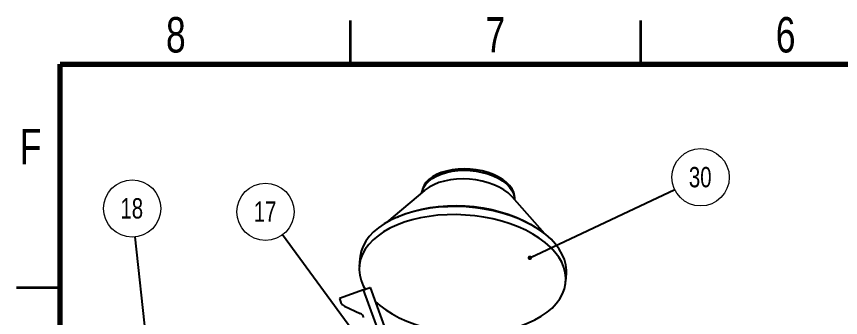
# Model space of a CAD drawing. Header units: millimetres. Extents: x 2 to 418, y 2 to 295.
# Drawn here: x 2.5 to 144.4, y 243.4 to 295.2 of the extents above; entities that cross this region are included whole.
import ezdxf

# ---------------------------------------------------------------- set-up
doc = ezdxf.new("R2010")
doc.units = ezdxf.units.MM
doc.styles.add('SLDTEXTSTYLE0', font='TXT', dxfattribs={"width": 0.75})
doc.dimstyles.new('SLDDIMSTYLE0', dxfattribs={"dimtxt": 0.18, "dimasz": 0.762, "dimexe": 0, "dimexo": 0.0625, "dimgap": 0, "dimtad": 0, "dimtih": 1, "dimtoh": 1, "dimdec": 0, "dimrnd": 1e-09, "dimzin": 0, "dimdsep": 46, "dimtxsty": 'Standard', "dimblk1": 'DOT', "dimblk2": 'DOT', "dimsah": 1, "dimcen": 0.09, "dimadec": 0, "dimazin": 0, "dimtfac": 0.762, "dimtdec": 0, "dimtofl": 0, "dimtmove": 0, "dimatfit": 3, "dimldrblk": 'DOT', "dimfxl": 1, "dimfrac": 2, "dimtolj": 1, "dimtzin": 0, "dimarcsym": 0})

# ---------------------------------------------------------------- blocks, each defined once
blk = doc.blocks.new('SW_NOTE_0')
at = {"color": 0, "linetype": 'Continuous', "lineweight": 0}
blk.add_circle((-2.92, 3.97), 4.93, dxfattribs=at)
at = {"color": 0, "linetype": 'Continuous', "lineweight": 0, "insert": (-2.99, 5.75), "char_height": 3.5, "attachment_point": 2, "style": 'SLDTEXTSTYLE0'}
blk.add_mtext('17', dxfattribs=at)
blk = doc.blocks.new('_Dot')
at = {"color": 0, "linetype": 'ByBlock', "lineweight": -2}
blk.add_line((-0.5, 0), (-1, 0), dxfattribs=at)
at = {"color": 0, "linetype": 'ByBlock', "const_width": 0.5}
blk.add_lwpolyline([(-0.25, 0, 1), (0.25, 0, 1)], format="xyb", close=True, dxfattribs=at)
blk = doc.blocks.new('SW_NOTE_1')
at = {"color": 0, "linetype": 'Continuous', "lineweight": 0}
blk.add_circle((-0.53, 4.9), 4.93, dxfattribs=at)
at = {"color": 0, "linetype": 'Continuous', "lineweight": 0, "insert": (-0.6, 6.68), "char_height": 3.5, "attachment_point": 2, "style": 'SLDTEXTSTYLE0'}
blk.add_mtext('18', dxfattribs=at)
blk = doc.blocks.new('SW_NOTE_9')
at = {"color": 0, "linetype": 'Continuous', "lineweight": 0}
blk.add_circle((4.46, 2.1), 4.93, dxfattribs=at)
at = {"color": 0, "linetype": 'Continuous', "lineweight": 0, "insert": (4.39, 3.88), "char_height": 3.5, "attachment_point": 2, "style": 'SLDTEXTSTYLE0'}
blk.add_mtext('30', dxfattribs=at)

msp = doc.modelspace()

# ---------------------------------------------------------------- linework, layer by layer
at = {"color": 7, "linetype": 'Continuous', "lineweight": 35}
for p, q in [((60, 287), (60, 294.5)), ((110, 287), (110, 294.5)), ((10, 248.5), (2.5, 248.5))]:
    msp.add_line(p, q, dxfattribs=at)
at = {"color": 7, "linetype": 'Continuous', "lineweight": 70}
for p, q in [((10, 10), (10, 287)), ((10, 287), (410, 287))]:
    msp.add_line(p, q, dxfattribs=at)
at = {"color": 7, "linetype": 'Continuous', "lineweight": 25}
for p, q in [((72.77, 265.28), (66.26, 259.79)), ((72.31, 264.98), (72.31, 264.89)), ((93.49, 257.78), (87.87, 264.17)), ((88.26, 263.72), (88.27, 263.8)), ((61.62, 253.57), (61.52, 252.2)), ((97.08, 249.58), (97.18, 250.95)), ((63.39, 248.58), (66.95, 238.81)), ((62.27, 248.17), (58.13, 246.67)), ((65.69, 238.78), (62.27, 248.17)), ((58.13, 246.67), (58.37, 246.01)), ((58.99, 245.33), (61.68, 244.08))]:
    msp.add_line(p, q, dxfattribs=at)
at = {"color": 7, "linetype": 'Continuous', "lineweight": 25, "flags": 128}
for points in [[(88.27, 263.8), (88.26, 264.32), (88.11, 264.93), (87.83, 265.53), (87.41, 266.1), (86.87, 266.65), (86.22, 267.16), (85.46, 267.62), (84.61, 268.02), (83.69, 268.36), (82.7, 268.63), (81.68, 268.82), (80.63, 268.94), (79.57, 268.98), (78.53, 268.93), (77.51, 268.81), (76.55, 268.61), (75.65, 268.34), (74.83, 268), (74.11, 267.59), (73.5, 267.13), (73, 266.62), (72.64, 266.07), (72.4, 265.49), (72.31, 264.98)], [(68.08, 260.69), (68.4, 260.83), (69.62, 261.32), (70.92, 261.73), (72.28, 262.07), (73.71, 262.34), (75.19, 262.53), (76.7, 262.63), (78.23, 262.66), (79.77, 262.61), (81.31, 262.48), (82.84, 262.26), (84.33, 261.97), (85.79, 261.61), (87.19, 261.17), (88.53, 260.66), (89.8, 260.09), (90.98, 259.47), (91.83, 258.94)], [(92.87, 243.63), (93.85, 244.3), (94.71, 245.03), (95.44, 245.8), (96.05, 246.62), (96.52, 247.47), (96.85, 248.35), (97.04, 249.24), (97.09, 250.16), (96.99, 251.07), (96.76, 251.99), (96.38, 252.9), (95.86, 253.79), (95.21, 254.65), (94.44, 255.49), (93.54, 256.29), (92.52, 257.05), (91.4, 257.75), (90.18, 258.41), (88.88, 259), (87.5, 259.52), (86.05, 259.98), (84.54, 260.36), (83, 260.67), (81.42, 260.9), (79.83, 261.04), (78.23, 261.11), (76.65, 261.09), (75.08, 260.99), (73.55, 260.81), (72.06, 260.55), (70.63, 260.22), (69.27, 259.8), (68, 259.32), (66.81, 258.77), (65.72, 258.15), (64.75, 257.47), (63.89, 256.75), (63.15, 255.97), (62.54, 255.16), (62.07, 254.31), (61.74, 253.43), (61.55, 252.53), (61.5, 251.62), (61.6, 250.7), (61.84, 249.79), (62.21, 248.88), (62.55, 248.28)], [(97.18, 250.95), (97.19, 251.53), (97.1, 252.45), (96.86, 253.37), (96.48, 254.27), (95.96, 255.16), (95.31, 256.03), (94.54, 256.87), (93.64, 257.67), (92.62, 258.42), (91.5, 259.13), (90.29, 259.78), (88.98, 260.37), (87.6, 260.9), (86.15, 261.35), (84.65, 261.74), (83.1, 262.04), (81.52, 262.27), (79.93, 262.42), (78.34, 262.49), (76.75, 262.47), (75.18, 262.37), (73.65, 262.19), (72.16, 261.93), (70.73, 261.59), (69.38, 261.18), (68.1, 260.69), (66.91, 260.14), (65.82, 259.53), (64.85, 258.85), (63.99, 258.12), (63.25, 257.35), (62.65, 256.53), (62.18, 255.68), (61.84, 254.81), (61.65, 253.91), (61.62, 253.57)], [(62.27, 248.17), (62.49, 248.25), (62.7, 248.33), (62.89, 248.4), (63.06, 248.46), (63.2, 248.52), (63.31, 248.55), (63.37, 248.58), (63.39, 248.58)], [(64.27, 246.17), (65.06, 245.48), (66.07, 244.73), (67.19, 244.02), (68.41, 243.37), (69.71, 242.78), (71.1, 242.25), (72.55, 241.8), (74.05, 241.41), (75.59, 241.11), (77.17, 240.88), (78.76, 240.73), (80.36, 240.67), (81.95, 240.68), (83.51, 240.78), (85.05, 240.96), (86.53, 241.22), (87.96, 241.56), (89.32, 241.97), (90.6, 242.46), (91.78, 243.01), (92.87, 243.63)]]:
    msp.add_lwpolyline(points, dxfattribs=at)
at = {"color": 8, "linetype": 'Continuous', "lineweight": 25, "flags": 128}
for points in [[(72.31, 264.9), (72.39, 265.24), (72.62, 265.82), (72.99, 266.37), (73.48, 266.88), (74.09, 267.34), (74.82, 267.75), (75.63, 268.09), (76.53, 268.36), (77.5, 268.56), (78.51, 268.69), (79.55, 268.73), (80.61, 268.69), (81.66, 268.57), (82.68, 268.38), (83.67, 268.11), (84.59, 267.77), (85.44, 267.37), (86.2, 266.91), (86.85, 266.4), (87.39, 265.86), (87.81, 265.28), (88.09, 264.68), (88.24, 264.08), (88.26, 263.72)], [(87.87, 264.17), (87.76, 264.28), (87.16, 264.85), (86.44, 265.37), (85.62, 265.84), (84.71, 266.25), (83.73, 266.6), (82.69, 266.88), (81.6, 267.08), (80.5, 267.2), (79.39, 267.24), (78.29, 267.2), (77.22, 267.08), (76.19, 266.88), (75.23, 266.61), (74.35, 266.26), (73.57, 265.85), (72.89, 265.38), (72.77, 265.28)]]:
    msp.add_lwpolyline(points, dxfattribs=at)
at = {"color": 7, "linetype": 'Continuous', "lineweight": 25}
for centre, start, end in [((59.5, 246.42), 200, 245), ((61.17, 242.99), 20, 65)]:
    msp.add_arc(centre, 1.2, start, end, dxfattribs=at)

# ---------------------------------------------------------------- block references
at = {"color": 7, "linetype": 'Continuous', "lineweight": 0}
for name, p in [('SW_NOTE_9', (115.84, 265.43)), ('SW_NOTE_1', (22.95, 257.26)), ('SW_NOTE_0', (48.29, 257.62))]:
    msp.add_blockref(name, p, dxfattribs=at)

# ---------------------------------------------------------------- texts
at = {"color": 7, "linetype": 'Continuous', "lineweight": 0, "char_height": 6.1, "attachment_point": 2, "style": 'SLDTEXTSTYLE0'}
for s, insert in [('8', (29.94, 295.11)), ('6', (134.94, 295.11)), ('7', (84.94, 295.11)), ('F', (4.94, 275.86))]:
    msp.add_mtext(s, dxfattribs=dict(at, insert=insert))

# ---------------------------------------------------------------- leaders
at = {"color": 7, "linetype": 'Continuous', "lineweight": 0}
for points in [[(90.9, 253.68), (115.84, 265.43)], [(25.77, 231.11), (22.95, 257.26)], [(62.1, 238.86), (48.29, 257.62)]]:
    msp.add_leader(points, dimstyle='SLDDIMSTYLE0', dxfattribs=at)

doc.saveas('drawing.dxf')
